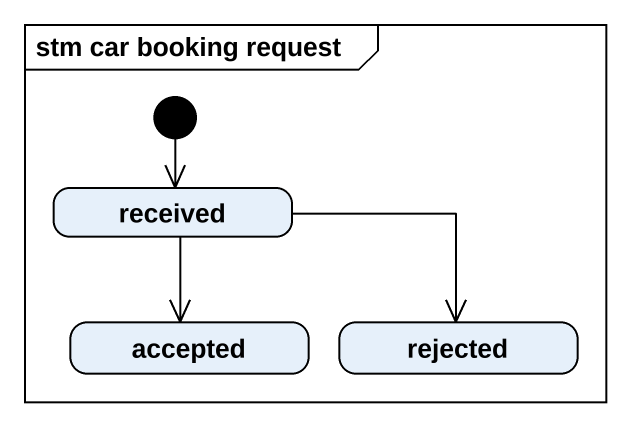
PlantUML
@startuml
mainframe stm car booking request
hide empty description
state received
state accepted
state rejected
[*] --> received
received --> accepted
received -right-> rejected
@enduml
